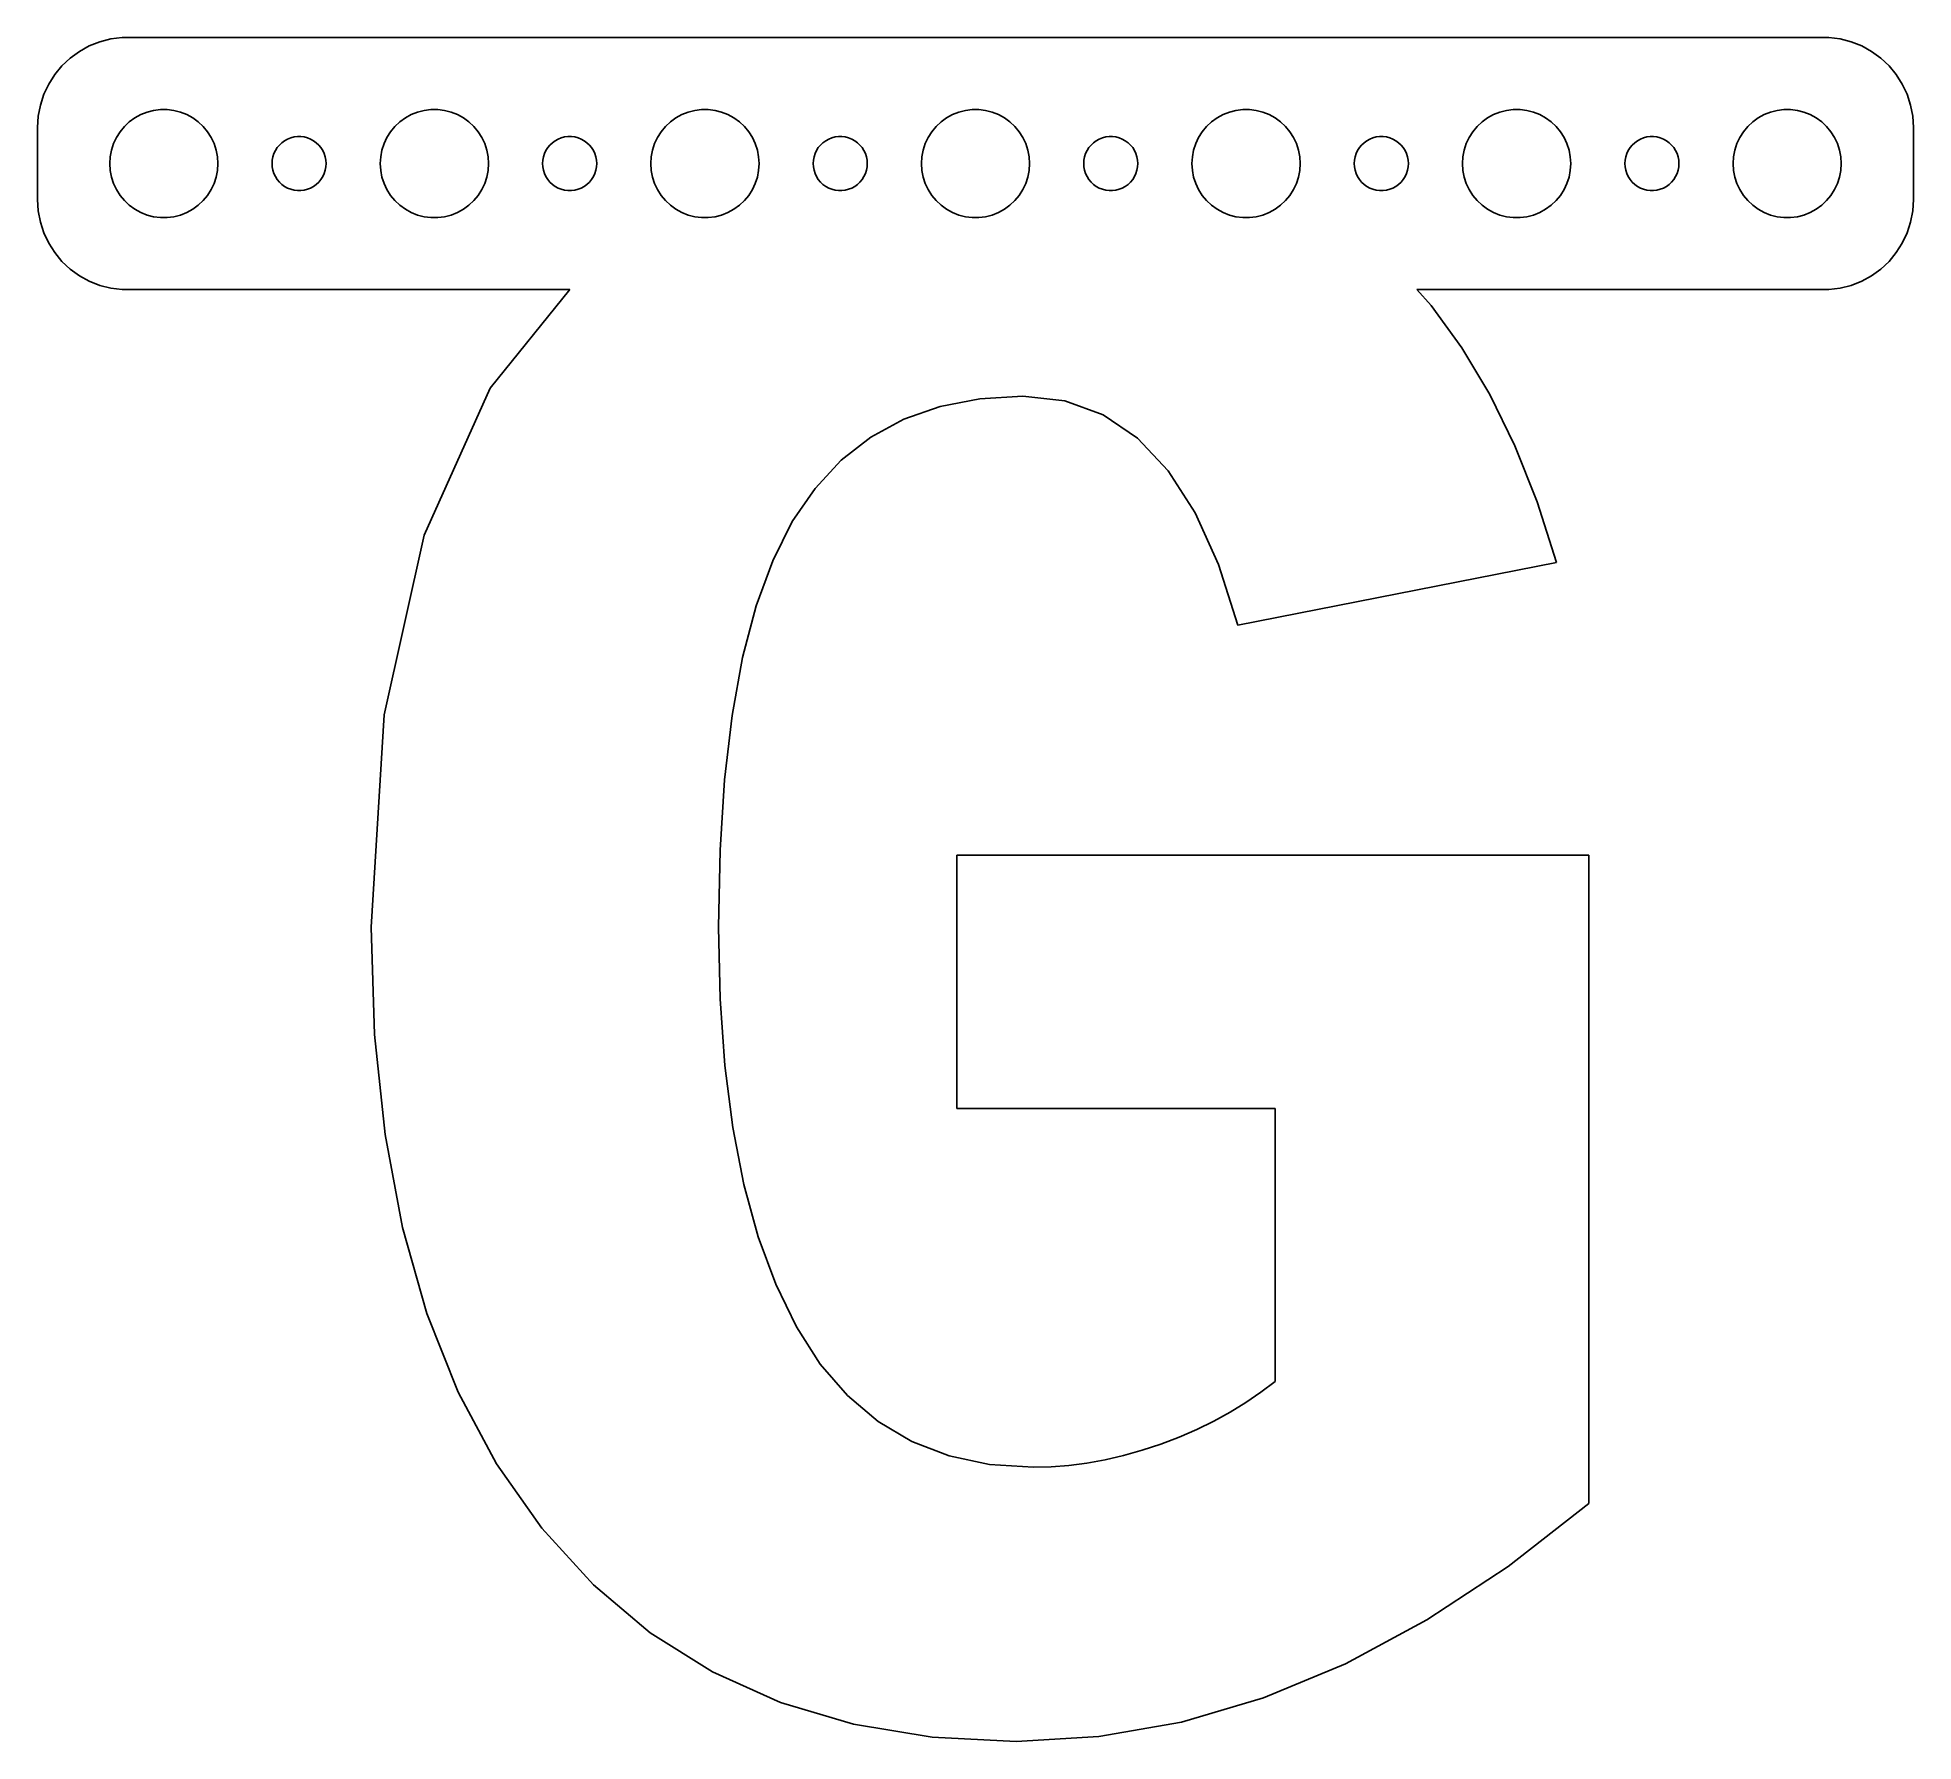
# Model space of a CAD drawing. Header units: metres. Extents: x -52 to 52, y -88 to 7.
import ezdxf

# ---------------------------------------------------------------- set-up
doc = ezdxf.new("R2010")
doc.units = ezdxf.units.M

msp = doc.modelspace()

# ---------------------------------------------------------------- linework, layer by layer
for p, q in [((-49.1289, 6.52412), (-49.6791, 6.22163)), ((-48.5451, 6.75528), (-49.1289, 6.52412)), ((-47.9369, 6.91142), (-48.5451, 6.75528)), ((-47.3139, 6.99013), (-47.9369, 6.91142)), ((47.3139, 6.99013), (-47.3139, 6.99013)), ((47.9369, 6.91142), (47.3139, 6.99013)), ((48.5451, 6.75528), (47.9369, 6.91142)), ((49.1289, 6.52412), (48.5451, 6.75528)), ((49.6791, 6.22163), (49.1289, 6.52412)), ((-50.6448, 5.42273), (-51.0451, 4.93892)), ((-50.1871, 5.85255), (-50.6448, 5.42273)), ((-49.6791, 6.22163), (-50.1871, 5.85255)), ((50.1871, 5.85255), (49.6791, 6.22163)), ((50.6448, 5.42273), (50.1871, 5.85255)), ((51.0451, 4.93892), (50.6448, 5.42273)), ((-51.3815, 4.40877), (-51.6489, 3.84062)), ((-51.0451, 4.93892), (-51.3815, 4.40877)), ((51.3815, 4.40877), (51.0451, 4.93892)), ((51.6489, 3.84062), (51.3815, 4.40877)), ((-51.8429, 3.24344), (-51.9606, 2.62666)), ((-51.6489, 3.84062), (-51.8429, 3.24344)), ((51.8429, 3.24344), (51.6489, 3.84062)), ((51.9606, 2.62666), (51.8429, 3.24344)), ((-51.9606, 2.62666), (-52, 2)), ((-47.1869, 2.05363), (-46.9123, 2.31154)), ((-46.9123, 2.31154), (-46.6075, 2.53297)), ((-46.6075, 2.53297), (-46.2773, 2.71448)), ((-46.2773, 2.71448), (-45.927, 2.85316)), ((-45.927, 2.85316), (-45.5621, 2.94685)), ((-45.5621, 2.94685), (-45.1884, 2.99408)), ((-45.1884, 2.99408), (-44.8116, 2.99408)), ((-44.8116, 2.99408), (-44.4379, 2.94685)), ((-44.4379, 2.94685), (-44.0729, 2.85316)), ((-44.0729, 2.85316), (-43.7227, 2.71448)), ((-43.7227, 2.71448), (-43.3925, 2.53297)), ((-43.3925, 2.53297), (-43.0877, 2.31154)), ((-43.0877, 2.31154), (-42.8131, 2.05363)), ((-32.1869, 2.05363), (-31.9123, 2.31154)), ((-31.9123, 2.31154), (-31.6075, 2.53297)), ((-31.6075, 2.53297), (-31.2773, 2.71448)), ((-31.2773, 2.71448), (-30.927, 2.85316)), ((-30.927, 2.85316), (-30.5621, 2.94685)), ((-30.5621, 2.94685), (-30.1884, 2.99408)), ((-30.1884, 2.99408), (-29.8116, 2.99408)), ((-29.8116, 2.99408), (-29.4379, 2.94685)), ((-29.4379, 2.94685), (-29.0729, 2.85316)), ((-29.0729, 2.85316), (-28.7227, 2.71448)), ((-28.7227, 2.71448), (-28.3925, 2.53297)), ((-28.3925, 2.53297), (-28.0877, 2.31154)), ((-28.0877, 2.31154), (-27.8131, 2.05363)), ((-17.1869, 2.05363), (-16.9123, 2.31154)), ((-16.9123, 2.31154), (-16.6075, 2.53297)), ((-16.6075, 2.53297), (-16.2773, 2.71448)), ((-16.2773, 2.71448), (-15.927, 2.85316)), ((-15.927, 2.85316), (-15.5621, 2.94685)), ((-15.5621, 2.94685), (-15.1884, 2.99408)), ((-15.1884, 2.99408), (-14.8116, 2.99408)), ((-14.8116, 2.99408), (-14.4379, 2.94685)), ((-14.4379, 2.94685), (-14.0729, 2.85316)), ((-14.0729, 2.85316), (-13.7227, 2.71448)), ((-13.7227, 2.71448), (-13.3925, 2.53297)), ((-13.3925, 2.53297), (-13.0877, 2.31154)), ((-13.0877, 2.31154), (-12.8131, 2.05363)), ((-2.1869, 2.05363), (-1.91226, 2.31154)), ((-1.91226, 2.31154), (-1.60747, 2.53297)), ((-1.60747, 2.53297), (-1.27733, 2.71448)), ((-1.27733, 2.71448), (-0.927048, 2.85316)), ((-0.927048, 2.85316), (-0.562134, 2.94685)), ((-0.562134, 2.94685), (-0.18837, 2.99408)), ((-0.18837, 2.99408), (0.18837, 2.99408)), ((0.18837, 2.99408), (0.562134, 2.94685)), ((0.562134, 2.94685), (0.927048, 2.85316)), ((0.927048, 2.85316), (1.27733, 2.71448)), ((1.27733, 2.71448), (1.60747, 2.53297)), ((1.60747, 2.53297), (1.91226, 2.31154)), ((1.91226, 2.31154), (2.1869, 2.05363)), ((12.8131, 2.05363), (13.0877, 2.31154)), ((13.0877, 2.31154), (13.3925, 2.53297)), ((13.3925, 2.53297), (13.7227, 2.71448)), ((13.7227, 2.71448), (14.0729, 2.85316)), ((14.0729, 2.85316), (14.4379, 2.94685)), ((14.4379, 2.94685), (14.8116, 2.99408)), ((14.8116, 2.99408), (15.1884, 2.99408)), ((15.1884, 2.99408), (15.5621, 2.94685)), ((15.5621, 2.94685), (15.927, 2.85316)), ((15.927, 2.85316), (16.2773, 2.71448)), ((16.2773, 2.71448), (16.6075, 2.53297)), ((16.6075, 2.53297), (16.9123, 2.31154)), ((16.9123, 2.31154), (17.1869, 2.05363)), ((27.8131, 2.05363), (28.0877, 2.31154)), ((28.0877, 2.31154), (28.3925, 2.53297)), ((28.3925, 2.53297), (28.7227, 2.71448)), ((28.7227, 2.71448), (29.0729, 2.85316)), ((29.0729, 2.85316), (29.4379, 2.94685)), ((29.4379, 2.94685), (29.8116, 2.99408)), ((29.8116, 2.99408), (30.1884, 2.99408)), ((30.1884, 2.99408), (30.5621, 2.94685)), ((30.5621, 2.94685), (30.927, 2.85316)), ((30.927, 2.85316), (31.2773, 2.71448)), ((31.2773, 2.71448), (31.6075, 2.53297)), ((31.6075, 2.53297), (31.9123, 2.31154)), ((31.9123, 2.31154), (32.1869, 2.05363)), ((42.8131, 2.05363), (43.0877, 2.31154)), ((43.0877, 2.31154), (43.3925, 2.53297)), ((43.3925, 2.53297), (43.7227, 2.71448)), ((43.7227, 2.71448), (44.0729, 2.85316)), ((44.0729, 2.85316), (44.4379, 2.94685)), ((44.4379, 2.94685), (44.8116, 2.99408)), ((44.8116, 2.99408), (45.1884, 2.99408)), ((45.1884, 2.99408), (45.5621, 2.94685)), ((45.5621, 2.94685), (45.927, 2.85316)), ((45.927, 2.85316), (46.2773, 2.71448)), ((46.2773, 2.71448), (46.6075, 2.53297)), ((46.6075, 2.53297), (46.9123, 2.31154)), ((46.9123, 2.31154), (47.1869, 2.05363)), ((52, 2), (51.9606, 2.62666)), ((-52, 2), (-52, -2)), ((-47.9057, 0.746063), (-47.7893, 1.10437)), ((-47.7893, 1.10437), (-47.6289, 1.44525)), ((-47.6289, 1.44525), (-47.427, 1.76335)), ((-47.427, 1.76335), (-47.1869, 2.05363)), ((-42.8131, 2.05363), (-42.5729, 1.76335)), ((-42.5729, 1.76335), (-42.3711, 1.44525)), ((-42.3711, 1.44525), (-42.2107, 1.10437)), ((-42.2107, 1.10437), (-42.0942, 0.746063)), ((-38.5934, 1.02681), (-38.4561, 1.15576)), ((-38.4561, 1.15576), (-38.3037, 1.26648)), ((-38.3037, 1.26648), (-38.1387, 1.35724)), ((-38.1387, 1.35724), (-37.9635, 1.42657)), ((-37.9635, 1.42657), (-37.7811, 1.47342)), ((-37.7811, 1.47342), (-37.5942, 1.49704)), ((-37.5942, 1.49704), (-37.4058, 1.49704)), ((-37.4058, 1.49704), (-37.2189, 1.47342)), ((-37.2189, 1.47342), (-37.0365, 1.42657)), ((-37.0365, 1.42657), (-36.8613, 1.35724)), ((-36.8613, 1.35724), (-36.6963, 1.26648)), ((-36.6963, 1.26648), (-36.5439, 1.15576)), ((-36.5439, 1.15576), (-36.4065, 1.02681)), ((-32.9057, 0.746063), (-32.7893, 1.10437)), ((-32.7893, 1.10437), (-32.6289, 1.44525)), ((-32.6289, 1.44525), (-32.427, 1.76335)), ((-32.427, 1.76335), (-32.1869, 2.05363)), ((-27.8131, 2.05363), (-27.5729, 1.76335)), ((-27.5729, 1.76335), (-27.3711, 1.44525)), ((-27.3711, 1.44525), (-27.2107, 1.10437)), ((-27.2107, 1.10437), (-27.0942, 0.746063)), ((-23.5934, 1.02681), (-23.4561, 1.15576)), ((-23.4561, 1.15576), (-23.3037, 1.26648)), ((-23.3037, 1.26648), (-23.1387, 1.35724)), ((-23.1387, 1.35724), (-22.9635, 1.42657)), ((-22.9635, 1.42657), (-22.7811, 1.47342)), ((-22.7811, 1.47342), (-22.5942, 1.49704)), ((-22.5942, 1.49704), (-22.4058, 1.49704)), ((-22.4058, 1.49704), (-22.2189, 1.47342)), ((-22.2189, 1.47342), (-22.0365, 1.42657)), ((-22.0365, 1.42657), (-21.8613, 1.35724)), ((-21.8613, 1.35724), (-21.6963, 1.26648)), ((-21.6963, 1.26648), (-21.5439, 1.15576)), ((-21.5439, 1.15576), (-21.4065, 1.02681)), ((-17.9057, 0.746063), (-17.7893, 1.10437)), ((-17.7893, 1.10437), (-17.6289, 1.44525)), ((-17.6289, 1.44525), (-17.427, 1.76335)), ((-17.427, 1.76335), (-17.1869, 2.05363)), ((-12.8131, 2.05363), (-12.5729, 1.76335)), ((-12.5729, 1.76335), (-12.3711, 1.44525)), ((-12.3711, 1.44525), (-12.2107, 1.10437)), ((-12.2107, 1.10437), (-12.0942, 0.746063)), ((-8.59344, 1.02681), (-8.45613, 1.15576)), ((-8.45613, 1.15576), (-8.30373, 1.26648)), ((-8.30373, 1.26648), (-8.13866, 1.35724)), ((-8.13866, 1.35724), (-7.96352, 1.42657)), ((-7.96352, 1.42657), (-7.78107, 1.47342)), ((-7.78107, 1.47342), (-7.59418, 1.49704)), ((-7.59418, 1.49704), (-7.40581, 1.49704)), ((-7.40581, 1.49704), (-7.21892, 1.47342)), ((-7.21892, 1.47342), (-7.03647, 1.42657)), ((-7.03647, 1.42657), (-6.86133, 1.35724)), ((-6.86133, 1.35724), (-6.69626, 1.26648)), ((-6.69626, 1.26648), (-6.54385, 1.15576)), ((-6.54385, 1.15576), (-6.40654, 1.02681)), ((-2.90575, 0.746063), (-2.78932, 1.10437)), ((-2.78932, 1.10437), (-2.62891, 1.44525)), ((-2.62891, 1.44525), (-2.42705, 1.76335)), ((-2.42705, 1.76335), (-2.1869, 2.05363)), ((2.1869, 2.05363), (2.42705, 1.76335)), ((2.42705, 1.76335), (2.62891, 1.44525)), ((2.62891, 1.44525), (2.78932, 1.10437)), ((2.78932, 1.10437), (2.90575, 0.746063)), ((6.40654, 1.02681), (6.54385, 1.15576)), ((6.54385, 1.15576), (6.69626, 1.26648)), ((6.69626, 1.26648), (6.86133, 1.35724)), ((6.86133, 1.35724), (7.03647, 1.42657)), ((7.03647, 1.42657), (7.21892, 1.47342)), ((7.21892, 1.47342), (7.40581, 1.49704)), ((7.40581, 1.49704), (7.59418, 1.49704)), ((7.59418, 1.49704), (7.78107, 1.47342)), ((7.78107, 1.47342), (7.96352, 1.42657)), ((7.96352, 1.42657), (8.13866, 1.35724)), ((8.13866, 1.35724), (8.30373, 1.26648)), ((8.30373, 1.26648), (8.45613, 1.15576)), ((8.45613, 1.15576), (8.59344, 1.02681)), ((12.0942, 0.746063), (12.2107, 1.10437)), ((12.2107, 1.10437), (12.3711, 1.44525)), ((12.3711, 1.44525), (12.5729, 1.76335)), ((12.5729, 1.76335), (12.8131, 2.05363)), ((17.1869, 2.05363), (17.427, 1.76335)), ((17.427, 1.76335), (17.6289, 1.44525)), ((17.6289, 1.44525), (17.7893, 1.10437)), ((17.7893, 1.10437), (17.9057, 0.746063)), ((21.4065, 1.02681), (21.5439, 1.15576)), ((21.5439, 1.15576), (21.6963, 1.26648)), ((21.6963, 1.26648), (21.8613, 1.35724)), ((21.8613, 1.35724), (22.0365, 1.42657)), ((22.0365, 1.42657), (22.2189, 1.47342)), ((22.2189, 1.47342), (22.4058, 1.49704)), ((22.4058, 1.49704), (22.5942, 1.49704)), ((22.5942, 1.49704), (22.7811, 1.47342)), ((22.7811, 1.47342), (22.9635, 1.42657)), ((22.9635, 1.42657), (23.1387, 1.35724)), ((23.1387, 1.35724), (23.3037, 1.26648)), ((23.3037, 1.26648), (23.4561, 1.15576)), ((23.4561, 1.15576), (23.5934, 1.02681)), ((27.0942, 0.746063), (27.2107, 1.10437)), ((27.2107, 1.10437), (27.3711, 1.44525)), ((27.3711, 1.44525), (27.5729, 1.76335)), ((27.5729, 1.76335), (27.8131, 2.05363)), ((32.1869, 2.05363), (32.427, 1.76335)), ((32.427, 1.76335), (32.6289, 1.44525)), ((32.6289, 1.44525), (32.7893, 1.10437)), ((32.7893, 1.10437), (32.9057, 0.746063)), ((36.4065, 1.02681), (36.5439, 1.15576)), ((36.5439, 1.15576), (36.6963, 1.26648)), ((36.6963, 1.26648), (36.8613, 1.35724)), ((36.8613, 1.35724), (37.0365, 1.42657)), ((37.0365, 1.42657), (37.2189, 1.47342)), ((37.2189, 1.47342), (37.4058, 1.49704)), ((37.4058, 1.49704), (37.5942, 1.49704)), ((37.5942, 1.49704), (37.7811, 1.47342)), ((37.7811, 1.47342), (37.9635, 1.42657)), ((37.9635, 1.42657), (38.1387, 1.35724)), ((38.1387, 1.35724), (38.3037, 1.26648)), ((38.3037, 1.26648), (38.4561, 1.15576)), ((38.4561, 1.15576), (38.5934, 1.02681)), ((42.0942, 0.746063), (42.2107, 1.10437)), ((42.2107, 1.10437), (42.3711, 1.44525)), ((42.3711, 1.44525), (42.5729, 1.76335)), ((42.5729, 1.76335), (42.8131, 2.05363)), ((47.1869, 2.05363), (47.427, 1.76335)), ((47.427, 1.76335), (47.6289, 1.44525)), ((47.6289, 1.44525), (47.7893, 1.10437)), ((47.7893, 1.10437), (47.9057, 0.746063)), ((52, -2), (52, 2)), ((-48, 0), (-47.9763, 0.375992)), ((-47.9763, -0.375992), (-48, 0)), ((-47.9763, 0.375992), (-47.9057, 0.746063)), ((-42.0942, 0.746063), (-42.0237, 0.375992)), ((-42.0237, 0.375992), (-42, 0)), ((-42, 0), (-42.0237, -0.375992)), ((-39, 0), (-38.9882, 0.187988)), ((-38.9882, -0.187988), (-39, 0)), ((-38.9882, 0.187988), (-38.9529, 0.373032)), ((-38.9529, 0.373032), (-38.8947, 0.552185)), ((-38.8947, 0.552185), (-38.8145, 0.722626)), ((-38.8145, 0.722626), (-38.7135, 0.881668)), ((-38.7135, 0.881668), (-38.5934, 1.02681)), ((-36.4065, 1.02681), (-36.2865, 0.881668)), ((-36.2865, 0.881668), (-36.1855, 0.722626)), ((-36.1855, 0.722626), (-36.1053, 0.552185)), ((-36.1053, 0.552185), (-36.0471, 0.373032)), ((-36.0471, 0.373032), (-36.0118, 0.187988)), ((-36.0118, 0.187988), (-36, 0)), ((-36, 0), (-36.0118, -0.187988)), ((-33, 0), (-32.9763, 0.375992)), ((-32.9763, -0.375992), (-33, 0)), ((-32.9763, 0.375992), (-32.9057, 0.746063)), ((-27.0942, 0.746063), (-27.0237, 0.375992)), ((-27.0237, 0.375992), (-27, 0)), ((-27, 0), (-27.0237, -0.375992)), ((-24, 0), (-23.9882, 0.187988)), ((-23.9882, -0.187988), (-24, 0)), ((-23.9882, 0.187988), (-23.9529, 0.373032)), ((-23.9529, 0.373032), (-23.8947, 0.552185)), ((-23.8947, 0.552185), (-23.8145, 0.722626)), ((-23.8145, 0.722626), (-23.7135, 0.881668)), ((-23.7135, 0.881668), (-23.5934, 1.02681)), ((-21.4065, 1.02681), (-21.2865, 0.881668)), ((-21.2865, 0.881668), (-21.1855, 0.722626)), ((-21.1855, 0.722626), (-21.1053, 0.552185)), ((-21.1053, 0.552185), (-21.0471, 0.373032)), ((-21.0471, 0.373032), (-21.0118, 0.187988)), ((-21.0118, 0.187988), (-21, 0)), ((-21, 0), (-21.0118, -0.187988)), ((-18, 0), (-17.9763, 0.375992)), ((-17.9763, -0.375992), (-18, 0)), ((-17.9763, 0.375992), (-17.9057, 0.746063)), ((-12.0942, 0.746063), (-12.0237, 0.375992)), ((-12.0237, 0.375992), (-12, 0)), ((-12, 0), (-12.0237, -0.375992)), ((-9, 0), (-8.98816, 0.187988)), ((-8.98816, -0.187988), (-9, 0)), ((-8.98816, 0.187988), (-8.95287, 0.373032)), ((-8.95287, 0.373032), (-8.89465, 0.552185)), ((-8.89465, 0.552185), (-8.81445, 0.722626)), ((-8.81445, 0.722626), (-8.71352, 0.881668)), ((-8.71352, 0.881668), (-8.59344, 1.02681)), ((-6.40654, 1.02681), (-6.28647, 0.881668)), ((-6.28647, 0.881668), (-6.18553, 0.722626)), ((-6.18553, 0.722626), (-6.10533, 0.552185)), ((-6.10533, 0.552185), (-6.04712, 0.373032)), ((-6.04712, 0.373032), (-6.01183, 0.187988)), ((-6.01183, 0.187988), (-6, 0)), ((-6, 0), (-6.01183, -0.187988)), ((-3, 0), (-2.97633, 0.375992)), ((-2.97633, -0.375992), (-3, 0)), ((-2.97633, 0.375992), (-2.90575, 0.746063)), ((2.90575, 0.746063), (2.97633, 0.375992)), ((2.97633, 0.375992), (3, 0)), ((3, 0), (2.97633, -0.375992)), ((6, 0), (6.01183, 0.187988)), ((6.01183, -0.187988), (6, 0)), ((6.01183, 0.187988), (6.04712, 0.373032)), ((6.04712, 0.373032), (6.10533, 0.552185)), ((6.10533, 0.552185), (6.18553, 0.722626)), ((6.18553, 0.722626), (6.28647, 0.881668)), ((6.28647, 0.881668), (6.40654, 1.02681)), ((8.59344, 1.02681), (8.71352, 0.881668)), ((8.71352, 0.881668), (8.81445, 0.722626)), ((8.81445, 0.722626), (8.89465, 0.552185)), ((8.89465, 0.552185), (8.95287, 0.373032)), ((8.95287, 0.373032), (8.98816, 0.187988)), ((8.98816, 0.187988), (9, 0)), ((9, 0), (8.98816, -0.187988)), ((12, 0), (12.0237, 0.375992)), ((12.0237, -0.375992), (12, 0)), ((12.0237, 0.375992), (12.0942, 0.746063)), ((17.9057, 0.746063), (17.9763, 0.375992)), ((17.9763, 0.375992), (18, 0)), ((18, 0), (17.9763, -0.375992)), ((21, 0), (21.0118, 0.187988)), ((21.0118, -0.187988), (21, 0)), ((21.0118, 0.187988), (21.0471, 0.373032)), ((21.0471, 0.373032), (21.1053, 0.552185)), ((21.1053, 0.552185), (21.1855, 0.722626)), ((21.1855, 0.722626), (21.2865, 0.881668)), ((21.2865, 0.881668), (21.4065, 1.02681)), ((23.5934, 1.02681), (23.7135, 0.881668)), ((23.7135, 0.881668), (23.8145, 0.722626)), ((23.8145, 0.722626), (23.8947, 0.552185)), ((23.8947, 0.552185), (23.9529, 0.373032)), ((23.9529, 0.373032), (23.9882, 0.187988)), ((23.9882, 0.187988), (24, 0)), ((24, 0), (23.9882, -0.187988)), ((27, 0), (27.0237, 0.375992)), ((27.0237, -0.375992), (27, 0)), ((27.0237, 0.375992), (27.0942, 0.746063)), ((32.9057, 0.746063), (32.9763, 0.375992)), ((32.9763, 0.375992), (33, 0)), ((33, 0), (32.9763, -0.375992)), ((36, 0), (36.0118, 0.187988)), ((36.0118, -0.187988), (36, 0)), ((36.0118, 0.187988), (36.0471, 0.373032)), ((36.0471, 0.373032), (36.1053, 0.552185)), ((36.1053, 0.552185), (36.1855, 0.722626)), ((36.1855, 0.722626), (36.2865, 0.881668)), ((36.2865, 0.881668), (36.4065, 1.02681)), ((38.5934, 1.02681), (38.7135, 0.881668)), ((38.7135, 0.881668), (38.8145, 0.722626)), ((38.8145, 0.722626), (38.8947, 0.552185)), ((38.8947, 0.552185), (38.9529, 0.373032)), ((38.9529, 0.373032), (38.9882, 0.187988)), ((38.9882, 0.187988), (39, 0)), ((39, 0), (38.9882, -0.187988)), ((42, 0), (42.0237, 0.375992)), ((42.0237, -0.375992), (42, 0)), ((42.0237, 0.375992), (42.0942, 0.746063)), ((47.9057, 0.746063), (47.9763, 0.375992)), ((47.9763, 0.375992), (48, 0)), ((48, 0), (47.9763, -0.375992)), ((-47.9057, -0.746063), (-47.9763, -0.375992)), ((-47.7893, -1.10437), (-47.9057, -0.746063)), ((-42.0942, -0.746063), (-42.2107, -1.10437)), ((-42.0237, -0.375992), (-42.0942, -0.746063)), ((-38.9529, -0.373032), (-38.9882, -0.187988)), ((-38.8947, -0.552185), (-38.9529, -0.373032)), ((-38.8145, -0.722626), (-38.8947, -0.552185)), ((-38.7135, -0.881668), (-38.8145, -0.722626)), ((-38.5934, -1.02681), (-38.7135, -0.881668)), ((-38.4561, -1.15576), (-38.5934, -1.02681)), ((-36.4065, -1.02681), (-36.5439, -1.15576)), ((-36.2865, -0.881668), (-36.4065, -1.02681)), ((-36.1855, -0.722626), (-36.2865, -0.881668)), ((-36.1053, -0.552185), (-36.1855, -0.722626)), ((-36.0471, -0.373032), (-36.1053, -0.552185)), ((-36.0118, -0.187988), (-36.0471, -0.373032)), ((-32.9057, -0.746063), (-32.9763, -0.375992)), ((-32.7893, -1.10437), (-32.9057, -0.746063)), ((-27.0942, -0.746063), (-27.2107, -1.10437)), ((-27.0237, -0.375992), (-27.0942, -0.746063)), ((-23.9529, -0.373032), (-23.9882, -0.187988)), ((-23.8947, -0.552185), (-23.9529, -0.373032)), ((-23.8145, -0.722626), (-23.8947, -0.552185)), ((-23.7135, -0.881668), (-23.8145, -0.722626)), ((-23.5934, -1.02681), (-23.7135, -0.881668)), ((-23.4561, -1.15576), (-23.5934, -1.02681)), ((-21.4065, -1.02681), (-21.5439, -1.15576)), ((-21.2865, -0.881668), (-21.4065, -1.02681)), ((-21.1855, -0.722626), (-21.2865, -0.881668)), ((-21.1053, -0.552185), (-21.1855, -0.722626)), ((-21.0471, -0.373032), (-21.1053, -0.552185)), ((-21.0118, -0.187988), (-21.0471, -0.373032)), ((-17.9057, -0.746063), (-17.9763, -0.375992)), ((-17.7893, -1.10437), (-17.9057, -0.746063)), ((-12.0942, -0.746063), (-12.2107, -1.10437)), ((-12.0237, -0.375992), (-12.0942, -0.746063)), ((-8.95287, -0.373032), (-8.98816, -0.187988)), ((-8.89465, -0.552185), (-8.95287, -0.373032)), ((-8.81445, -0.722626), (-8.89465, -0.552185)), ((-8.71352, -0.881668), (-8.81445, -0.722626)), ((-8.59344, -1.02681), (-8.71352, -0.881668)), ((-8.45613, -1.15576), (-8.59344, -1.02681)), ((-6.40654, -1.02681), (-6.54385, -1.15576)), ((-6.28647, -0.881668), (-6.40654, -1.02681)), ((-6.18553, -0.722626), (-6.28647, -0.881668)), ((-6.10533, -0.552185), (-6.18553, -0.722626)), ((-6.04712, -0.373032), (-6.10533, -0.552185)), ((-6.01183, -0.187988), (-6.04712, -0.373032)), ((-2.90575, -0.746063), (-2.97633, -0.375992)), ((-2.78932, -1.10437), (-2.90575, -0.746063)), ((2.90575, -0.746063), (2.78932, -1.10437)), ((2.97633, -0.375992), (2.90575, -0.746063)), ((6.04712, -0.373032), (6.01183, -0.187988)), ((6.10533, -0.552185), (6.04712, -0.373032)), ((6.18553, -0.722626), (6.10533, -0.552185)), ((6.28647, -0.881668), (6.18553, -0.722626)), ((6.40654, -1.02681), (6.28647, -0.881668)), ((6.54385, -1.15576), (6.40654, -1.02681)), ((8.59344, -1.02681), (8.45613, -1.15576)), ((8.71352, -0.881668), (8.59344, -1.02681)), ((8.81445, -0.722626), (8.71352, -0.881668)), ((8.89465, -0.552185), (8.81445, -0.722626)), ((8.95287, -0.373032), (8.89465, -0.552185)), ((8.98816, -0.187988), (8.95287, -0.373032)), ((12.0942, -0.746063), (12.0237, -0.375992)), ((12.2107, -1.10437), (12.0942, -0.746063)), ((17.9057, -0.746063), (17.7893, -1.10437)), ((17.9763, -0.375992), (17.9057, -0.746063)), ((21.0471, -0.373032), (21.0118, -0.187988)), ((21.1053, -0.552185), (21.0471, -0.373032)), ((21.1855, -0.722626), (21.1053, -0.552185)), ((21.2865, -0.881668), (21.1855, -0.722626)), ((21.4065, -1.02681), (21.2865, -0.881668)), ((21.5439, -1.15576), (21.4065, -1.02681)), ((23.5934, -1.02681), (23.4561, -1.15576)), ((23.7135, -0.881668), (23.5934, -1.02681)), ((23.8145, -0.722626), (23.7135, -0.881668)), ((23.8947, -0.552185), (23.8145, -0.722626)), ((23.9529, -0.373032), (23.8947, -0.552185)), ((23.9882, -0.187988), (23.9529, -0.373032)), ((27.0942, -0.746063), (27.0237, -0.375992)), ((27.2107, -1.10437), (27.0942, -0.746063)), ((32.9057, -0.746063), (32.7893, -1.10437)), ((32.9763, -0.375992), (32.9057, -0.746063)), ((36.0471, -0.373032), (36.0118, -0.187988)), ((36.1053, -0.552185), (36.0471, -0.373032)), ((36.1855, -0.722626), (36.1053, -0.552185)), ((36.2865, -0.881668), (36.1855, -0.722626)), ((36.4065, -1.02681), (36.2865, -0.881668)), ((36.5439, -1.15576), (36.4065, -1.02681)), ((38.5934, -1.02681), (38.4561, -1.15576)), ((38.7135, -0.881668), (38.5934, -1.02681)), ((38.8145, -0.722626), (38.7135, -0.881668)), ((38.8947, -0.552185), (38.8145, -0.722626)), ((38.9529, -0.373032), (38.8947, -0.552185)), ((38.9882, -0.187988), (38.9529, -0.373032)), ((42.0942, -0.746063), (42.0237, -0.375992)), ((42.2107, -1.10437), (42.0942, -0.746063)), ((47.9057, -0.746063), (47.7893, -1.10437)), ((47.9763, -0.375992), (47.9057, -0.746063)), ((-52, -2), (-51.9606, -2.62666)), ((-47.6289, -1.44525), (-47.7893, -1.10437)), ((-47.427, -1.76335), (-47.6289, -1.44525)), ((-47.1869, -2.05363), (-47.427, -1.76335)), ((-46.9123, -2.31154), (-47.1869, -2.05363)), ((-42.8131, -2.05363), (-43.0877, -2.31154)), ((-42.5729, -1.76335), (-42.8131, -2.05363)), ((-42.3711, -1.44525), (-42.5729, -1.76335)), ((-42.2107, -1.10437), (-42.3711, -1.44525)), ((-38.3037, -1.26648), (-38.4561, -1.15576)), ((-38.1387, -1.35724), (-38.3037, -1.26648)), ((-37.9635, -1.42657), (-38.1387, -1.35724)), ((-37.7811, -1.47342), (-37.9635, -1.42657)), ((-37.5942, -1.49704), (-37.7811, -1.47342)), ((-37.4058, -1.49704), (-37.5942, -1.49704)), ((-37.2189, -1.47342), (-37.4058, -1.49704)), ((-37.0365, -1.42657), (-37.2189, -1.47342)), ((-36.8613, -1.35724), (-37.0365, -1.42657)), ((-36.6963, -1.26648), (-36.8613, -1.35724)), ((-36.5439, -1.15576), (-36.6963, -1.26648)), ((-32.6289, -1.44525), (-32.7893, -1.10437)), ((-32.427, -1.76335), (-32.6289, -1.44525)), ((-32.1869, -2.05363), (-32.427, -1.76335)), ((-31.9123, -2.31154), (-32.1869, -2.05363)), ((-27.8131, -2.05363), (-28.0877, -2.31154)), ((-27.5729, -1.76335), (-27.8131, -2.05363)), ((-27.3711, -1.44525), (-27.5729, -1.76335)), ((-27.2107, -1.10437), (-27.3711, -1.44525)), ((-23.3037, -1.26648), (-23.4561, -1.15576)), ((-23.1387, -1.35724), (-23.3037, -1.26648)), ((-22.9635, -1.42657), (-23.1387, -1.35724)), ((-22.7811, -1.47342), (-22.9635, -1.42657)), ((-22.5942, -1.49704), (-22.7811, -1.47342)), ((-22.4058, -1.49704), (-22.5942, -1.49704)), ((-22.2189, -1.47342), (-22.4058, -1.49704)), ((-22.0365, -1.42657), (-22.2189, -1.47342)), ((-21.8613, -1.35724), (-22.0365, -1.42657)), ((-21.6963, -1.26648), (-21.8613, -1.35724)), ((-21.5439, -1.15576), (-21.6963, -1.26648)), ((-17.6289, -1.44525), (-17.7893, -1.10437)), ((-17.427, -1.76335), (-17.6289, -1.44525)), ((-17.1869, -2.05363), (-17.427, -1.76335)), ((-16.9123, -2.31154), (-17.1869, -2.05363)), ((-12.8131, -2.05363), (-13.0877, -2.31154)), ((-12.5729, -1.76335), (-12.8131, -2.05363)), ((-12.3711, -1.44525), (-12.5729, -1.76335)), ((-12.2107, -1.10437), (-12.3711, -1.44525)), ((-8.30373, -1.26648), (-8.45613, -1.15576)), ((-8.13866, -1.35724), (-8.30373, -1.26648)), ((-7.96352, -1.42657), (-8.13866, -1.35724)), ((-7.78107, -1.47342), (-7.96352, -1.42657)), ((-7.59418, -1.49704), (-7.78107, -1.47342)), ((-7.40581, -1.49704), (-7.59418, -1.49704)), ((-7.21892, -1.47342), (-7.40581, -1.49704)), ((-7.03647, -1.42657), (-7.21892, -1.47342)), ((-6.86133, -1.35724), (-7.03647, -1.42657)), ((-6.69626, -1.26648), (-6.86133, -1.35724)), ((-6.54385, -1.15576), (-6.69626, -1.26648)), ((-2.62891, -1.44525), (-2.78932, -1.10437)), ((-2.42705, -1.76335), (-2.62891, -1.44525)), ((-2.1869, -2.05363), (-2.42705, -1.76335)), ((-1.91226, -2.31154), (-2.1869, -2.05363)), ((2.1869, -2.05363), (1.91226, -2.31154)), ((2.42705, -1.76335), (2.1869, -2.05363)), ((2.62891, -1.44525), (2.42705, -1.76335)), ((2.78932, -1.10437), (2.62891, -1.44525)), ((6.69626, -1.26648), (6.54385, -1.15576)), ((6.86133, -1.35724), (6.69626, -1.26648)), ((7.03647, -1.42657), (6.86133, -1.35724)), ((7.21892, -1.47342), (7.03647, -1.42657)), ((7.40581, -1.49704), (7.21892, -1.47342)), ((7.59418, -1.49704), (7.40581, -1.49704)), ((7.78107, -1.47342), (7.59418, -1.49704)), ((7.96352, -1.42657), (7.78107, -1.47342)), ((8.13866, -1.35724), (7.96352, -1.42657)), ((8.30373, -1.26648), (8.13866, -1.35724)), ((8.45613, -1.15576), (8.30373, -1.26648)), ((12.3711, -1.44525), (12.2107, -1.10437)), ((12.5729, -1.76335), (12.3711, -1.44525)), ((12.8131, -2.05363), (12.5729, -1.76335)), ((13.0877, -2.31154), (12.8131, -2.05363)), ((17.1869, -2.05363), (16.9123, -2.31154)), ((17.427, -1.76335), (17.1869, -2.05363)), ((17.6289, -1.44525), (17.427, -1.76335)), ((17.7893, -1.10437), (17.6289, -1.44525)), ((21.6963, -1.26648), (21.5439, -1.15576)), ((21.8613, -1.35724), (21.6963, -1.26648)), ((22.0365, -1.42657), (21.8613, -1.35724)), ((22.2189, -1.47342), (22.0365, -1.42657)), ((22.4058, -1.49704), (22.2189, -1.47342)), ((22.5942, -1.49704), (22.4058, -1.49704)), ((22.7811, -1.47342), (22.5942, -1.49704)), ((22.9635, -1.42657), (22.7811, -1.47342)), ((23.1387, -1.35724), (22.9635, -1.42657)), ((23.3037, -1.26648), (23.1387, -1.35724)), ((23.4561, -1.15576), (23.3037, -1.26648)), ((27.3711, -1.44525), (27.2107, -1.10437)), ((27.5729, -1.76335), (27.3711, -1.44525)), ((27.8131, -2.05363), (27.5729, -1.76335)), ((28.0877, -2.31154), (27.8131, -2.05363)), ((32.1869, -2.05363), (31.9123, -2.31154)), ((32.427, -1.76335), (32.1869, -2.05363)), ((32.6289, -1.44525), (32.427, -1.76335)), ((32.7893, -1.10437), (32.6289, -1.44525)), ((36.6963, -1.26648), (36.5439, -1.15576)), ((36.8613, -1.35724), (36.6963, -1.26648)), ((37.0365, -1.42657), (36.8613, -1.35724)), ((37.2189, -1.47342), (37.0365, -1.42657)), ((37.4058, -1.49704), (37.2189, -1.47342)), ((37.5942, -1.49704), (37.4058, -1.49704)), ((37.7811, -1.47342), (37.5942, -1.49704)), ((37.9635, -1.42657), (37.7811, -1.47342)), ((38.1387, -1.35724), (37.9635, -1.42657)), ((38.3037, -1.26648), (38.1387, -1.35724)), ((38.4561, -1.15576), (38.3037, -1.26648)), ((42.3711, -1.44525), (42.2107, -1.10437)), ((42.5729, -1.76335), (42.3711, -1.44525)), ((42.8131, -2.05363), (42.5729, -1.76335)), ((43.0877, -2.31154), (42.8131, -2.05363)), ((47.1869, -2.05363), (46.9123, -2.31154)), ((47.427, -1.76335), (47.1869, -2.05363)), ((47.6289, -1.44525), (47.427, -1.76335)), ((47.7893, -1.10437), (47.6289, -1.44525)), ((51.9606, -2.62666), (52, -2)), ((-51.9606, -2.62666), (-51.8429, -3.24344)), ((-46.6075, -2.53297), (-46.9123, -2.31154)), ((-46.2773, -2.71448), (-46.6075, -2.53297)), ((-45.927, -2.85316), (-46.2773, -2.71448)), ((-45.5621, -2.94685), (-45.927, -2.85316)), ((-45.1884, -2.99408), (-45.5621, -2.94685)), ((-44.8116, -2.99408), (-45.1884, -2.99408)), ((-44.4379, -2.94685), (-44.8116, -2.99408)), ((-44.0729, -2.85316), (-44.4379, -2.94685)), ((-43.7227, -2.71448), (-44.0729, -2.85316)), ((-43.3925, -2.53297), (-43.7227, -2.71448)), ((-43.0877, -2.31154), (-43.3925, -2.53297)), ((-31.6075, -2.53297), (-31.9123, -2.31154)), ((-31.2773, -2.71448), (-31.6075, -2.53297)), ((-30.927, -2.85316), (-31.2773, -2.71448)), ((-30.5621, -2.94685), (-30.927, -2.85316)), ((-30.1884, -2.99408), (-30.5621, -2.94685)), ((-29.8116, -2.99408), (-30.1884, -2.99408)), ((-29.4379, -2.94685), (-29.8116, -2.99408)), ((-29.0729, -2.85316), (-29.4379, -2.94685)), ((-28.7227, -2.71448), (-29.0729, -2.85316)), ((-28.3925, -2.53297), (-28.7227, -2.71448)), ((-28.0877, -2.31154), (-28.3925, -2.53297)), ((-16.6075, -2.53297), (-16.9123, -2.31154)), ((-16.2773, -2.71448), (-16.6075, -2.53297)), ((-15.927, -2.85316), (-16.2773, -2.71448)), ((-15.5621, -2.94685), (-15.927, -2.85316)), ((-15.1884, -2.99408), (-15.5621, -2.94685)), ((-14.8116, -2.99408), (-15.1884, -2.99408)), ((-14.4379, -2.94685), (-14.8116, -2.99408)), ((-14.0729, -2.85316), (-14.4379, -2.94685)), ((-13.7227, -2.71448), (-14.0729, -2.85316)), ((-13.3925, -2.53297), (-13.7227, -2.71448)), ((-13.0877, -2.31154), (-13.3925, -2.53297)), ((-1.60747, -2.53297), (-1.91226, -2.31154)), ((-1.27733, -2.71448), (-1.60747, -2.53297)), ((-0.927048, -2.85316), (-1.27733, -2.71448)), ((-0.562134, -2.94685), (-0.927048, -2.85316)), ((-0.18837, -2.99408), (-0.562134, -2.94685)), ((0.18837, -2.99408), (-0.18837, -2.99408)), ((0.562134, -2.94685), (0.18837, -2.99408)), ((0.927048, -2.85316), (0.562134, -2.94685)), ((1.27733, -2.71448), (0.927048, -2.85316)), ((1.60747, -2.53297), (1.27733, -2.71448)), ((1.91226, -2.31154), (1.60747, -2.53297)), ((13.3925, -2.53297), (13.0877, -2.31154)), ((13.7227, -2.71448), (13.3925, -2.53297)), ((14.0729, -2.85316), (13.7227, -2.71448)), ((14.4379, -2.94685), (14.0729, -2.85316)), ((14.8116, -2.99408), (14.4379, -2.94685)), ((15.1884, -2.99408), (14.8116, -2.99408)), ((15.5621, -2.94685), (15.1884, -2.99408)), ((15.927, -2.85316), (15.5621, -2.94685)), ((16.2773, -2.71448), (15.927, -2.85316)), ((16.6075, -2.53297), (16.2773, -2.71448)), ((16.9123, -2.31154), (16.6075, -2.53297)), ((28.3925, -2.53297), (28.0877, -2.31154)), ((28.7227, -2.71448), (28.3925, -2.53297)), ((29.0729, -2.85316), (28.7227, -2.71448)), ((29.4379, -2.94685), (29.0729, -2.85316)), ((29.8116, -2.99408), (29.4379, -2.94685)), ((30.1884, -2.99408), (29.8116, -2.99408)), ((30.5621, -2.94685), (30.1884, -2.99408)), ((30.927, -2.85316), (30.5621, -2.94685)), ((31.2773, -2.71448), (30.927, -2.85316)), ((31.6075, -2.53297), (31.2773, -2.71448)), ((31.9123, -2.31154), (31.6075, -2.53297)), ((43.3925, -2.53297), (43.0877, -2.31154)), ((43.7227, -2.71448), (43.3925, -2.53297)), ((44.0729, -2.85316), (43.7227, -2.71448)), ((44.4379, -2.94685), (44.0729, -2.85316)), ((44.8116, -2.99408), (44.4379, -2.94685)), ((45.1884, -2.99408), (44.8116, -2.99408)), ((45.5621, -2.94685), (45.1884, -2.99408)), ((45.927, -2.85316), (45.5621, -2.94685)), ((46.2773, -2.71448), (45.927, -2.85316)), ((46.6075, -2.53297), (46.2773, -2.71448)), ((46.9123, -2.31154), (46.6075, -2.53297)), ((51.8429, -3.24344), (51.9606, -2.62666)), ((-51.8429, -3.24344), (-51.6489, -3.84062)), ((-51.6489, -3.84062), (-51.3815, -4.40877)), ((51.3815, -4.40877), (51.6489, -3.84062)), ((51.6489, -3.84062), (51.8429, -3.24344)), ((-51.3815, -4.40877), (-51.0451, -4.93892)), ((-51.0451, -4.93892), (-50.6448, -5.42273)), ((50.6448, -5.42273), (51.0451, -4.93892)), ((51.0451, -4.93892), (51.3815, -4.40877)), ((-50.6448, -5.42273), (-50.1871, -5.85255)), ((-50.1871, -5.85255), (-49.6791, -6.22163)), ((-49.6791, -6.22163), (-49.1289, -6.52412)), ((49.1289, -6.52412), (49.6791, -6.22163)), ((49.6791, -6.22163), (50.1871, -5.85255)), ((50.1871, -5.85255), (50.6448, -5.42273)), ((-49.1289, -6.52412), (-48.5451, -6.75528)), ((-48.5451, -6.75528), (-47.9369, -6.91142)), ((-47.9369, -6.91142), (-47.3139, -6.99013)), ((-47.3139, -6.99013), (-22.4853, -6.99013)), ((-22.4853, -6.99013), (-26.9057, -12.4483)), ((25.2603, -7.87448), (24.4726, -6.99013)), ((24.4726, -6.99013), (47.3139, -6.99013)), ((47.3139, -6.99013), (47.9369, -6.91142)), ((47.9369, -6.91142), (48.5451, -6.75528)), ((48.5451, -6.75528), (49.1289, -6.52412)), ((26.9642, -10.2173), (25.2603, -7.87448)), ((28.5104, -12.8125), (26.9642, -10.2173)), ((-26.9057, -12.4483), (-30.5737, -20.601)), ((-3.97601, -14.178), (-1.96114, -13.468)), ((-1.96114, -13.468), (0.24173, -13.042)), ((0.24173, -13.042), (2.63266, -12.9)), ((2.63266, -12.9), (4.95834, -13.159)), ((4.95834, -13.159), (7.07632, -13.9361)), ((29.8988, -15.6603), (28.5104, -12.8125)), ((-5.80287, -15.172), (-3.97601, -14.178)), ((7.07632, -13.9361), (8.98659, -15.231)), ((-7.4417, -16.4499), (-5.80287, -15.172)), ((8.98659, -15.231), (10.6891, -17.0441)), ((-8.8925, -18.0119), (-7.4417, -16.4499)), ((31.1295, -18.7605), (29.8988, -15.6603)), ((10.6891, -17.0441), (12.1839, -19.3751)), ((-10.1553, -19.8578), (-8.8925, -18.0119)), ((12.1839, -19.3751), (13.471, -22.2241)), ((32.2023, -22.1131), (31.1295, -18.7605)), ((-30.5737, -20.601), (-32.7746, -30.5654)), ((-11.2406, -22.0206), (-10.1553, -19.8578)), ((-12.1589, -24.5332), (-11.2406, -22.0206)), ((13.471, -22.2241), (14.5504, -25.5911)), ((14.5504, -25.5911), (32.2023, -22.1131)), ((-12.9102, -27.3954), (-12.1589, -24.5332)), ((-13.4946, -30.6073), (-12.9102, -27.3954)), ((-32.7746, -30.5654), (-33.5082, -42.3415)), ((-13.912, -34.169), (-13.4946, -30.6073)), ((-14.1625, -38.0804), (-13.912, -34.169)), ((-14.246, -42.3415), (-14.1625, -38.0804)), ((34.0064, -38.3467), (-1.03908, -38.3467)), ((-1.03908, -38.3467), (-1.03908, -52.3906)), ((34.0064, -74.2947), (34.0064, -38.3467)), ((-33.5082, -42.3415), (-33.3149, -48.2912)), ((-14.1579, -46.3119), (-14.246, -42.3415)), ((-13.8937, -50.0142), (-14.1579, -46.3119)), ((-33.3149, -48.2912), (-32.7352, -53.8453)), ((-13.4533, -53.4482), (-13.8937, -50.0142)), ((-1.03908, -52.3906), (16.6119, -52.3906)), ((16.6119, -52.3906), (16.6119, -67.5298)), ((-32.7352, -53.8453), (-31.7689, -59.0036)), ((-12.8367, -56.614), (-13.4533, -53.4482)), ((-12.044, -59.5116), (-12.8367, -56.614)), ((-31.7689, -59.0036), (-30.4161, -63.7662)), ((-11.0751, -62.141), (-12.044, -59.5116)), ((-9.93013, -64.5021), (-11.0751, -62.141)), ((-30.4161, -63.7662), (-28.6768, -68.1331)), ((-8.60475, -66.5701), (-9.93013, -64.5021)), ((-7.09534, -68.32), (-8.60475, -66.5701)), ((16.6119, -67.5298), (15.8198, -68.1373)), ((-28.6768, -68.1331), (-26.5509, -72.1043)), ((-5.40189, -69.7517), (-7.09534, -68.32)), ((15.8198, -68.1373), (14.9895, -68.7079)), ((14.1211, -69.2418), (13.2146, -69.7388)), ((14.9895, -68.7079), (14.1211, -69.2418)), ((-3.52441, -70.8652), (-5.40189, -69.7517)), ((11.2869, -70.6222), (10.2659, -71.0087)), ((12.2698, -70.1989), (11.2869, -70.6222)), ((13.2146, -69.7388), (12.2698, -70.1989)), ((-1.46292, -71.6606), (-3.52441, -70.8652)), ((0.782593, -72.1378), (-1.46292, -71.6606)), ((8.20461, -71.6396), (7.18773, -71.8763)), ((9.23065, -71.3505), (8.20461, -71.6396)), ((10.2659, -71.0087), (9.23065, -71.3505)), ((-26.5509, -72.1043), (-24.0386, -75.6798)), ((3.21216, -72.2969), (0.782593, -72.1378)), ((4.19226, -72.2706), (3.21216, -72.2969)), ((5.18156, -72.1917), (4.19226, -72.2706)), ((6.18005, -72.0603), (5.18156, -72.1917)), ((7.18773, -71.8763), (6.18005, -72.0603)), ((29.5243, -77.7984), (34.0064, -74.2947)), ((-24.0386, -75.6798), (-21.1828, -78.816)), ((25.0239, -80.763), (29.5243, -77.7984)), ((-21.1828, -78.816), (-18.0274, -81.4697)), ((20.5051, -83.1886), (25.0239, -80.763)), ((-18.0274, -81.4697), (-14.5722, -83.6408)), ((15.9679, -85.0751), (20.5051, -83.1886)), ((-14.5722, -83.6408), (-10.8172, -85.3295)), ((11.4123, -86.4227), (15.9679, -85.0751)), ((-10.8172, -85.3295), (-6.76254, -86.5357)), ((-6.76254, -86.5357), (-2.40813, -87.2594)), ((-2.40813, -87.2594), (2.246, -87.5007)), ((2.246, -87.5007), (6.83835, -87.2312)), ((6.83835, -87.2312), (11.4123, -86.4227))]:
    msp.add_line(p, q)

doc.saveas('drawing.dxf')
